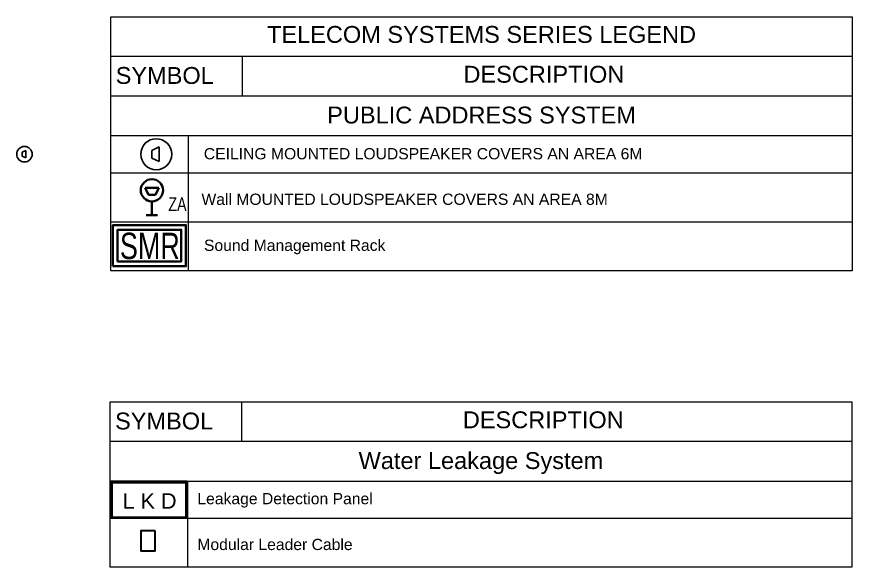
# Model space of a CAD drawing. Extents: x -988 to 187, y 250 to 646.
# Drawn here: x 152.16 to 187.09, y 358.81 to 381.82 of the extents above; entities that cross this region are included whole.
import ezdxf
from ezdxf.enums import TextEntityAlignment as Align

# ---------------------------------------------------------------- set-up
doc = ezdxf.new("R2010")
doc.units = 0
doc.header["$LTSCALE"] = 0.15
doc.layers.get('0').update_dxf_attribs({"color": 252})
doc.layers.add('0 sound', color=252, linetype='Continuous')
for name, color, linetype, lineweight in [('A-ANNO-NOTE', 10, 'Continuous', 0), ('E-LT-CKT-NM', 7, 'Continuous', 30), ('E-TEXT', 7, 'Continuous', 0), ('T-CO-PA', 3, 'Continuous', 35), ('T-CO-TXT', 2, 'Continuous', 30), ('T-LINE', 7, 'Continuous', 0)]:
    doc.layers.add(name, color=color, linetype=linetype, lineweight=lineweight)
doc.styles.add('Arial_7', font='arial.ttf', dxfattribs={"height": 0.660856})
doc.styles.add('Arial_8', font='arial.ttf', dxfattribs={"height": 0.805844})
doc.styles.add('EN-SCL', font='swisscl.ttf')

# ---------------------------------------------------------------- blocks, each defined once
blk = doc.blocks.new('T-PA01')
at = {"color": 6}
for p, q in [((36, 94), (-58, 49)), ((-58, 49), (-58, -49)), ((36, -94), (36, 94)), ((-58, -49), (36, -94))]:
    blk.add_line(p, q, dxfattribs=at)
blk.add_circle((0, 0), 200, dxfattribs=at)
blk = doc.blocks.new('*U101')
at = {"color": 2}
for p, q in [((-123, 489), (127, 489)), ((-63, 363), (-123, 489)), ((67, 363), (127, 489)), ((-63, 363), (67, 363)), ((0, 248), (0, 0)), ((0, 0), (-103, 0)), ((0, 0), (103, 0))]:
    blk.add_line(p, q, dxfattribs=at)
blk.add_circle((0, 448), 200, dxfattribs=at)
blk = doc.blocks.new('T-SMR')
at = {"layer": 'T-CO-PA'}
blk.add_lwpolyline([(-312, 0), (312, 0), (312, 352), (-312, 352)], close=True, dxfattribs=at)
at = {"layer": 'T-CO-PA', "color": 11}
blk.add_lwpolyline([(-272, 40), (272, 40), (272, 312), (-272, 312)], close=True, dxfattribs=at)
at = {"layer": 'T-CO-TXT', "style": 'EN-SCL'}
blk.add_attdef('SMR', text='', height=225, dxfattribs=at).set_placement((3.7, 173.2), align=Align.MIDDLE_CENTER)
blk = doc.blocks.new('Leakage detection panel')
at = {"layer": 'E-LT-CKT-NM', "color": 3}
blk.add_lwpolyline([(325.9, 0), (-325.9, 0), (-325.9, -308.9), (325.9, -308.9)], close=True, dxfattribs=at)
at = {"layer": 'E-LT-CKT-NM', "color": 1}
blk.add_lwpolyline([(318.5, -8.9), (-319, -8.9), (-319, -303.8), (318.5, -303.8)], close=True, dxfattribs=at)
at = {"layer": 'E-TEXT', "insert": (-226.4, -98.9), "char_height": 132.394, "width": 439.176, "attachment_point": 1, "line_spacing_factor": 0.941778, "style": 'Arial_7'}
blk.add_mtext('{\\C1;L K D}', dxfattribs=at)
blk = doc.blocks.new('Modular Leader Cable')
at = {"layer": 'E-LT-CKT-NM', "color": 4}
blk.add_lwpolyline([(99163.2, 50746), (99041.3, 50746), (99041.3, 50575.9), (99163.2, 50575.9)], close=True, dxfattribs=at)

msp = doc.modelspace()

# ---------------------------------------------------------------- linework, layer by layer
at = {"lineweight": 15}
for p, q in [((159.332, 376.854), (159.332, 371.205)), ((159.306, 362.414), (159.306, 358.814))]:
    msp.add_line(p, q, dxfattribs=at)
at = {"color": 1, "lineweight": 15, "flags": 128}
for points in [[(187.09, 371.205), (156.097, 371.205), (156.097, 381.822), (187.09, 381.822)], [(187.064, 358.814), (156.071, 358.814), (156.071, 365.73), (187.064, 365.73)]]:
    msp.add_lwpolyline(points, close=True, dxfattribs=at)
at = {"layer": 'A-ANNO-NOTE', "color": 10}
for p, q in [((156.097, 380.17), (187.09, 380.17)), ((161.586, 380.17), (161.586, 378.519)), ((156.071, 365.73), (187.064, 365.73)), ((161.561, 365.73), (161.561, 364.079))]:
    msp.add_line(p, q, dxfattribs=at)
at = {"layer": 'T-LINE', "color": 1}
for p, q in [((156.097, 378.519), (187.09, 378.519)), ((156.097, 376.854), (187.09, 376.854)), ((156.071, 364.079), (187.064, 364.079)), ((156.071, 362.414), (187.064, 362.414))]:
    msp.add_line(p, q, dxfattribs=at)
at = {"layer": 'T-LINE'}
for p, q in [((156.097, 375.302), (187.09, 375.302)), ((156.097, 373.254), (187.09, 373.254)), ((156.071, 360.862), (187.064, 360.862))]:
    msp.add_line(p, q, dxfattribs=at)

# ---------------------------------------------------------------- block references
at = {"layer": '0 sound'}
for p, xscale, yscale, zscale in [((157.996, 376.075), 0.003234032176563793, 0.003234032176563793, 0.003234032176563793), ((152.486, 376.075), 0.001617016088281897, 0.001617016088281897, 0.001617016088281897)]:
    msp.add_blockref('T-PA01', p, dxfattribs=dict(at, xscale=xscale, yscale=yscale, zscale=zscale))
at = {"layer": 'E-LT-CKT-NM', "xscale": 0.004887527934837553, "yscale": 0.004887527934837553, "zscale": 0.004887527934837553}
for name, p in [('Leakage detection panel', (157.693, 362.393)), ('Modular Leader Cable', (-326.715, 112.312))]:
    msp.add_blockref(name, p, dxfattribs=at)
at = {"layer": 'T-CO-PA'}
ref = msp.add_blockref('*U101', (157.814, 373.527), dxfattribs=dict(at, xscale=0.002327615996407465, yscale=0.002327615996407465, zscale=0.002327615996407465))
ref.add_attrib('SPEAKERW', 'ZA', dxfattribs={"layer": '0', "height": 0.5819, "style": 'EN-SCL'}).set_placement((158.883, 373.987), align=Align.MIDDLE_CENTER)
at = {"layer": 'T-CO-PA', "xscale": 0.004887527934837553, "yscale": 0.004887527934837553, "zscale": 0.004887527934837553}
msp.add_blockref('T-SMR', (157.711, 371.397), dxfattribs=at).add_auto_attribs({'SMR': 'SMR'})

# ---------------------------------------------------------------- texts
at = {"layer": 'A-ANNO-NOTE', "color": 2, "line_spacing_factor": 0.941778, "style": 'Arial_8'}
for s, insert, char_height, width, attachment_point in [('TELECOM SYSTEMS SERIES LEGEND', (171.593, 381.434), 0.70439, 21.39589, 2), ('SYMBOL', (156.3, 379.719), 0.7044, 4.88113, 1), ('DESCRIPTION', (170.837, 379.769), 0.70439, 8.02023, 1), ('PUBLIC ADDRESS SYSTEM', (171.593, 378.065), 0.70439, 15.38503, 2), ('DESCRIPTION', (170.811, 365.329), 0.70439, 8.02023, 1), ('SYMBOL', (156.274, 365.279), 0.7044, 4.88113, 1), ('Water Leakage System', (171.567, 363.625), 0.70439, 15.38503, 2)]:
    msp.add_mtext(s, dxfattribs=dict(at, insert=insert, char_height=char_height, width=width, attachment_point=attachment_point))
at = {"layer": 'E-TEXT', "char_height": 0.46959, "width": 27.58391, "attachment_point": 1, "line_spacing_factor": 0.941778, "style": 'Arial_7'}
for s, insert in [(' CEILING MOUNTED LOUDSPEAKER COVERS AN AREA 6M', (159.802, 376.332)), ('Wall MOUNTED LOUDSPEAKER COVERS AN AREA 8M', (159.885, 374.429)), ('Sound Management Rack', (159.99, 372.505)), ('Leakage Detection Panel', (159.714, 361.918)), ('Modular Leader Cable', (159.714, 360.003))]:
    msp.add_mtext(s, dxfattribs=dict(at, insert=insert))

doc.saveas('drawing.dxf')
